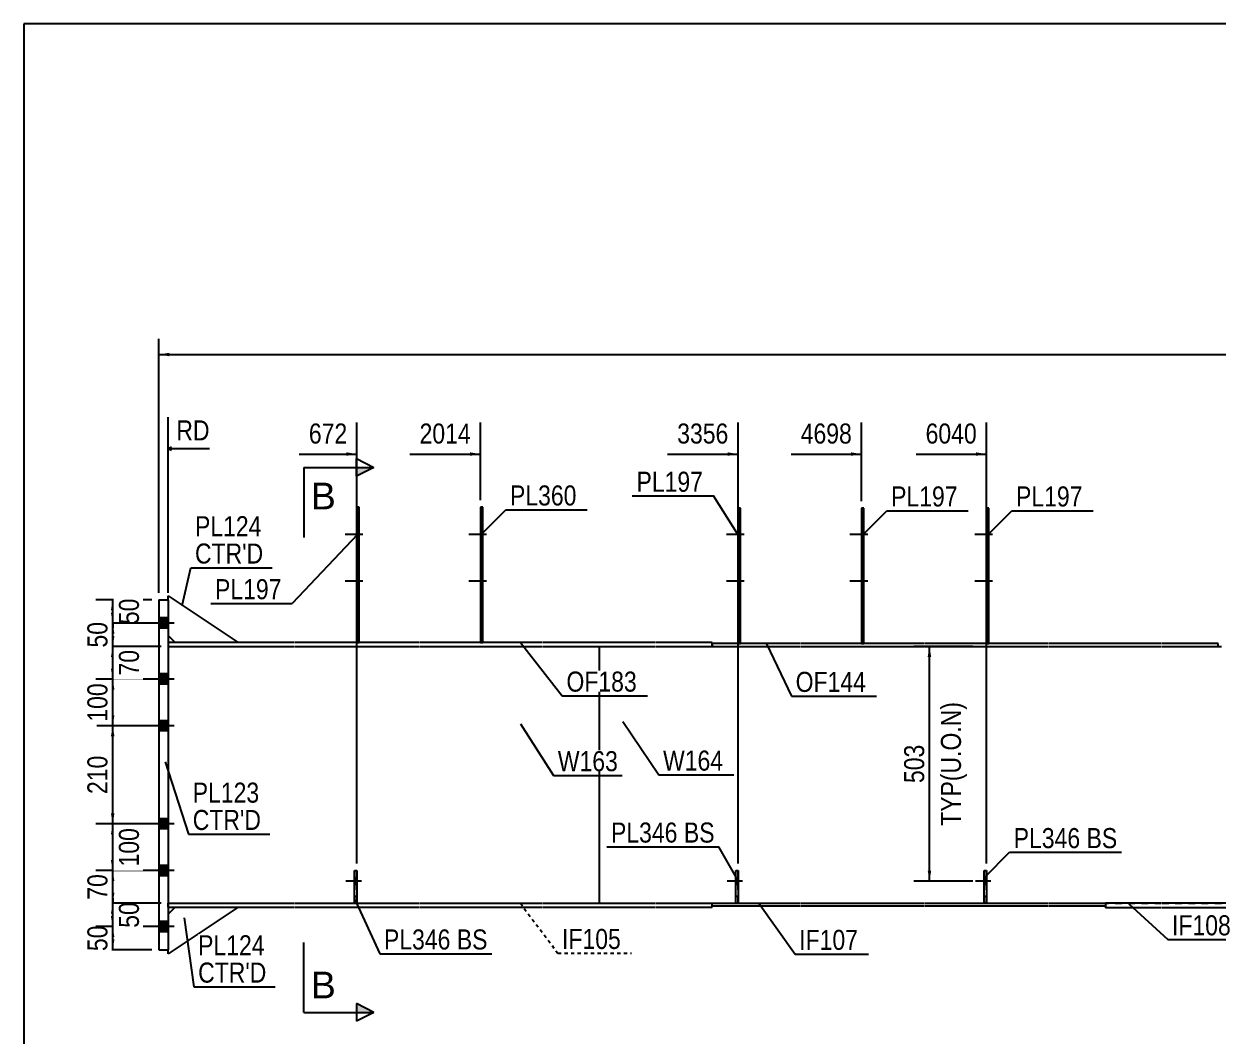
# Model space of a CAD drawing. Header units: millimetres. Extents: x -23 to 379, y -170 to 107.
# Drawn here: x -20.6 to 149.9, y -37.3 to 107.2 of the extents above; entities that cross this region are included whole.
import ezdxf

# ---------------------------------------------------------------- set-up
doc = ezdxf.new("R2010")
doc.units = ezdxf.units.MM
for name, pattern in [('DXK_LINE_DOT1', [1.8814, 0.9407, -0.9407]), ('DXK_LINE_DOT2', [3.9198, 1.9599, -1.9599]), ('DXK_LINE_DOT4', [0.9408, 0.4704, -0.4704])]:
    doc.linetypes.add(name, pattern=pattern)
doc.styles.add('Arial', font='ARIAL.TTF', dxfattribs={"height": 0.2})
doc.styles.add('Arial Narrow', font='ARIALN.TTF', dxfattribs={"height": 0.2})

# ---------------------------------------------------------------- blocks, each defined once
blk = doc.blocks.new('Unknown-623588215-1210')
at = {"color": 5, "linetype": 'Continuous'}
for p, q in [((379.42, 107.2), (-20.58, 107.2)), ((-20.58, 107.2), (-20.58, -169.8))]:
    blk.add_line(p, q, dxfattribs=at)
blk = doc.blocks.new('Bolt-623588215-2163 - 1490')
at = {"color": 3, "linetype": 'DXK_LINE_DOT2'}
for p, q in [((117.48, -15.18), (115.28, -15.18)), ((116.84, -14.71), (116.51, -14.71)), ((116.84, -15.65), (116.51, -15.65))]:
    blk.add_line(p, q, dxfattribs=at)
blk = doc.blocks.new('Part-623588215-1497 - 1490')
at = {"color": 2, "linetype": 'Continuous'}
for p, q in [((18, 18.87), (0, 18.87)), ((35.83, 18.87), (18.1, 18.87)), ((53.47, 18.87), (35.93, 18.87)), ((69.57, 18.87), (53.57, 18.87)), ((77.67, 18.87), (69.67, 18.87)), ((77.67, 18.33), (77.67, 18.87)), ((0, 18.33), (18, 18.33)), ((18.1, 18.33), (35.83, 18.33)), ((35.93, 18.33), (53.47, 18.33)), ((53.57, 18.33), (69.57, 18.33)), ((69.67, 18.33), (77.67, 18.33))]:
    blk.add_line(p, q, dxfattribs=at)
at = {"color": 7, "linetype": 'DXK_LINE_DOT1'}
blk.add_line((0, 18.87), (0, 18.33), dxfattribs=at)
blk = doc.blocks.new('Part-623588215-1590 - 1490')
at = {"color": 2, "linetype": 'Continuous'}
blk.add_line((61.57, 18.33), (61.57, -18.33), dxfattribs=at)
at = {"color": 7, "linetype": 'DXK_LINE_DOT1'}
for p, q in [((61.57, 18.33), (69.57, 18.33)), ((69.67, 18.33), (90.24, 18.33)), ((90.34, 18.33), (107.88, 18.33)), ((107.98, 18.33), (125.71, 18.33)), ((125.81, 18.33), (141.81, 18.33)), ((141.91, 18.33), (169.42, 18.33)), ((169.52, 18.33), (187.25, 18.33)), ((187.35, 18.33), (204.88, 18.33)), ((204.98, 18.33), (218.54, 18.33)), ((218.54, 18.33), (218.54, -18.33)), ((61.57, -18.33), (69.57, -18.33)), ((69.67, -18.33), (90.24, -18.33)), ((90.34, -18.33), (107.88, -18.33)), ((107.98, -18.33), (125.71, -18.33)), ((125.81, -18.33), (141.81, -18.33)), ((141.91, -18.33), (169.42, -18.33)), ((169.52, -18.33), (187.25, -18.33)), ((187.35, -18.33), (204.88, -18.33)), ((204.98, -18.33), (218.54, -18.33))]:
    blk.add_line(p, q, dxfattribs=at)
blk = doc.blocks.new('Part-623588215-1541 - 1490')
at = {"color": 2, "linetype": 'Continuous'}
for p, q in [((77.67, -18.73), (77.67, -18.33)), ((77.67, -18.33), (90.24, -18.33)), ((90.24, -18.73), (77.67, -18.73)), ((90.34, -18.33), (107.88, -18.33)), ((107.88, -18.73), (90.34, -18.73)), ((107.98, -18.33), (125.71, -18.33)), ((125.71, -18.73), (107.98, -18.73)), ((125.81, -18.33), (133.81, -18.33)), ((133.81, -18.73), (125.81, -18.73)), ((133.81, -18.33), (133.81, -18.73))]:
    blk.add_line(p, q, dxfattribs=at)
blk = doc.blocks.new('Part-623588215-1992 - 1490')
at = {"color": 7, "linetype": 'DXK_LINE_DOT1'}
for p, q in [((116.51, -18.31), (116.51, -13.65)), ((116.51, -13.65), (116.84, -13.65)), ((116.84, -18.31), (116.84, -13.65)), ((116.51, -17.31), (116.84, -17.31)), ((116.84, -18.31), (116.51, -18.31))]:
    blk.add_line(p, q, dxfattribs=at)
blk = doc.blocks.new('Bolt-623588215-2169 - 1490')
at = {"linetype": 'Continuous'}
for points in [[(44.93, 33.87), (44.93, 34.8), (44.6, 34.8), (44.6, 33.87)], [(44.93, 33.87), (44.93, 34.8), (44.6, 34.8), (44.6, 33.87)], [(44.93, 27.2), (44.93, 28.13), (44.6, 28.13), (44.6, 27.2)], [(44.93, 27.2), (44.93, 28.13), (44.6, 28.13), (44.6, 27.2)]]:
    blk.add_hatch(color=3, dxfattribs=at).paths.add_polyline_path(points)
at = {"color": 3, "linetype": 'Continuous'}
for p, q in [((45.47, 34.33), (42.93, 34.33)), ((45.47, 34.33), (42.93, 34.33)), ((44.93, 34.8), (44.6, 34.8)), ((44.93, 34.8), (44.6, 34.8)), ((44.93, 33.87), (44.6, 33.87)), ((44.93, 33.87), (44.6, 33.87)), ((45.47, 27.67), (42.93, 27.67)), ((45.47, 27.67), (42.93, 27.67)), ((44.93, 28.13), (44.6, 28.13)), ((44.93, 28.13), (44.6, 28.13)), ((44.93, 27.2), (44.6, 27.2)), ((44.93, 27.2), (44.6, 27.2))]:
    blk.add_line(p, q, dxfattribs=at)
blk = doc.blocks.new('Part-623588215-1884 - 1490')
at = {"color": 2, "linetype": 'Continuous'}
for p, q in [((44.93, 38.2), (44.6, 38.2)), ((44.6, 38.2), (44.6, 18.87)), ((44.93, 18.87), (44.93, 38.2))]:
    blk.add_line(p, q, dxfattribs=at)
at = {"color": 7, "linetype": 'DXK_LINE_DOT1'}
blk.add_line((44.6, 18.87), (44.93, 18.87), dxfattribs=at)
blk = doc.blocks.new('Part-623588215-1563 - 1490')
at = {"color": 2, "linetype": 'Continuous'}
for p, q in [((77.67, 18.73), (77.67, 18.33)), ((90.24, 18.73), (77.67, 18.73)), ((77.67, 18.33), (90.24, 18.33)), ((107.88, 18.73), (90.34, 18.73)), ((90.34, 18.33), (107.88, 18.33)), ((125.71, 18.73), (107.98, 18.73)), ((107.98, 18.33), (125.71, 18.33)), ((141.81, 18.73), (125.81, 18.73)), ((125.81, 18.33), (141.81, 18.33)), ((149.91, 18.73), (141.91, 18.73)), ((141.91, 18.33), (149.91, 18.33)), ((149.91, 18.33), (149.91, 18.73))]:
    blk.add_line(p, q, dxfattribs=at)
blk = doc.blocks.new('Part-623588215-1568 - 1490')
at = {"color": 2, "linetype": 'Continuous'}
for p, q in [((0, -18.33), (18, -18.33)), ((18.1, -18.33), (35.83, -18.33)), ((35.93, -18.33), (53.47, -18.33)), ((53.57, -18.33), (69.57, -18.33)), ((69.67, -18.33), (77.67, -18.33)), ((77.67, -18.87), (77.67, -18.33)), ((0, -18.87), (18, -18.87)), ((18.1, -18.87), (35.83, -18.87)), ((35.93, -18.87), (53.47, -18.87)), ((53.57, -18.87), (69.57, -18.87)), ((69.67, -18.87), (77.67, -18.87))]:
    blk.add_line(p, q, dxfattribs=at)
at = {"color": 7, "linetype": 'DXK_LINE_DOT1'}
blk.add_line((0, -18.87), (0, -18.33), dxfattribs=at)
blk = doc.blocks.new('Part-623588215-2076 - 1490')
at = {"color": 7, "linetype": 'DXK_LINE_DOT1'}
for p, q in [((0, 18.33), (0, -18.33)), ((0, 18.33), (18, 18.33)), ((18.1, 18.33), (35.83, 18.33)), ((35.93, 18.33), (53.47, 18.33)), ((53.57, 18.33), (61.57, 18.33)), ((0, -18.33), (18, -18.33)), ((18.1, -18.33), (35.83, -18.33)), ((35.93, -18.33), (53.47, -18.33)), ((53.57, -18.33), (61.57, -18.33))]:
    blk.add_line(p, q, dxfattribs=at)
at = {"color": 2, "linetype": 'Continuous'}
blk.add_line((61.57, 18.33), (61.57, -18.33), dxfattribs=at)
blk = doc.blocks.new('Bolt-623588215-2082 - 1490')
at = {"linetype": 'Continuous'}
for points in [[(27.3, 33.87), (27.3, 34.8), (26.97, 34.8), (26.97, 33.87)], [(27.3, 33.87), (27.3, 34.8), (26.97, 34.8), (26.97, 33.87)], [(27.3, 27.2), (27.3, 28.13), (26.97, 28.13), (26.97, 27.2)], [(27.3, 27.2), (27.3, 28.13), (26.97, 28.13), (26.97, 27.2)]]:
    blk.add_hatch(color=3, dxfattribs=at).paths.add_polyline_path(points)
at = {"color": 3, "linetype": 'Continuous'}
for p, q in [((27.83, 34.33), (25.3, 34.33)), ((27.83, 34.33), (25.3, 34.33)), ((27.3, 34.8), (26.97, 34.8)), ((27.3, 34.8), (26.97, 34.8)), ((27.3, 33.87), (26.97, 33.87)), ((27.3, 33.87), (26.97, 33.87)), ((27.83, 27.67), (25.3, 27.67)), ((27.83, 27.67), (25.3, 27.67)), ((27.3, 28.13), (26.97, 28.13)), ((27.3, 28.13), (26.97, 28.13)), ((27.3, 27.2), (26.97, 27.2)), ((27.3, 27.2), (26.97, 27.2))]:
    blk.add_line(p, q, dxfattribs=at)
blk = doc.blocks.new('Part-623588215-1752 - 1490')
at = {"color": 2, "linetype": 'Continuous'}
for p, q in [((-1.33, 25), (0, 25)), ((-1.33, 25), (-1.33, -25)), ((0, 25), (0, -25)), ((-1.33, -25), (0, -25))]:
    blk.add_line(p, q, dxfattribs=at)
blk = doc.blocks.new('Part-623588215-1781 - 1490')
at = {"color": 2, "linetype": 'Continuous'}
for p, q in [((0, 25), (0, 25.53)), ((0, 25.53), (10, 18.87)), ((0, 19.87), (1, 18.87))]:
    blk.add_line(p, q, dxfattribs=at)
at = {"color": 7, "linetype": 'DXK_LINE_DOT1'}
for p, q in [((0, 25), (0, 19.87)), ((10, 18.87), (1, 18.87))]:
    blk.add_line(p, q, dxfattribs=at)
blk = doc.blocks.new('Part-623588215-1786 - 1490')
at = {"color": 2, "linetype": 'Continuous'}
for p, q in [((10, -18.87), (0, -25.53)), ((1, -18.87), (0, -19.87)), ((0, -25.53), (0, -25))]:
    blk.add_line(p, q, dxfattribs=at)
at = {"color": 7, "linetype": 'DXK_LINE_DOT1'}
for p, q in [((0, -19.87), (0, -25)), ((1, -18.87), (10, -18.87))]:
    blk.add_line(p, q, dxfattribs=at)
blk = doc.blocks.new('Part-623588215-1840 - 1490')
at = {"color": 2, "linetype": 'Continuous'}
for p, q in [((81.71, 38.07), (81.38, 38.07)), ((81.38, 38.07), (81.38, 18.73)), ((81.71, 18.73), (81.71, 38.07))]:
    blk.add_line(p, q, dxfattribs=at)
at = {"color": 7, "linetype": 'DXK_LINE_DOT1'}
blk.add_line((81.38, 18.73), (81.71, 18.73), dxfattribs=at)
blk = doc.blocks.new('Part-623588215-1862 - 1490')
at = {"color": 2, "linetype": 'Continuous'}
for p, q in [((117.18, 38.07), (116.84, 38.07)), ((116.84, 38.07), (116.84, 18.73)), ((117.18, 18.73), (117.18, 38.07))]:
    blk.add_line(p, q, dxfattribs=at)
at = {"color": 7, "linetype": 'DXK_LINE_DOT1'}
blk.add_line((116.84, 18.73), (117.18, 18.73), dxfattribs=at)
blk = doc.blocks.new('Part-623588215-1970 - 1490')
at = {"color": 2, "linetype": 'Continuous'}
for p, q in [((141.81, -18.33), (133.81, -18.33)), ((133.81, -18.33), (133.81, -19)), ((169.42, -18.33), (141.91, -18.33)), ((187.25, -18.33), (169.52, -18.33)), ((204.88, -18.33), (187.35, -18.33)), ((218.54, -18.33), (204.98, -18.33)), ((218.54, -18.33), (226.54, -18.89)), ((141.81, -19), (133.81, -19)), ((169.42, -19), (141.91, -19)), ((187.25, -19), (169.52, -19)), ((204.88, -19), (187.35, -19)), ((218.52, -19), (204.98, -19)), ((226.54, -19.56), (218.52, -19)), ((226.64, -19.1), (236.24, -19.77)), ((236.2, -20.44), (226.64, -19.77))]:
    blk.add_line(p, q, dxfattribs=at)
at = {"color": 7, "linetype": 'DXK_LINE_DOT1'}
blk.add_line((236.24, -19.77), (236.2, -20.44), dxfattribs=at)
blk = doc.blocks.new('Part-623588215-2014 - 1490')
at = {"color": 2, "linetype": 'Continuous'}
for p, q in [((116.51, -18.31), (116.51, -13.65)), ((116.51, -13.65), (116.84, -13.65)), ((116.84, -13.65), (116.84, -18.31)), ((116.84, -18.31), (116.51, -18.31))]:
    blk.add_line(p, q, dxfattribs=at)
blk = doc.blocks.new('Part-623588215-2097 - 1490')
at = {"color": 2, "linetype": 'Continuous'}
for p, q in [((27.3, 38.2), (26.97, 38.2)), ((26.97, 38.2), (26.97, 18.87)), ((27.3, 18.87), (27.3, 38.2))]:
    blk.add_line(p, q, dxfattribs=at)
at = {"color": 7, "linetype": 'DXK_LINE_DOT1'}
blk.add_line((26.97, 18.87), (27.3, 18.87), dxfattribs=at)
blk = doc.blocks.new('Bolt-623588215-2078 - 1490')
at = {"linetype": 'Continuous'}
for points in [[(-1.33, 22.4), (-1.33, 20.93), (0, 20.93), (0, 22.4)], [(-1.33, 22.4), (-1.33, 20.93), (0, 20.93), (0, 22.4)], [(-1.33, 14.4), (-1.33, 12.93), (0, 12.93), (0, 14.4)], [(-1.33, 14.4), (-1.33, 12.93), (0, 12.93), (0, 14.4)], [(-1.33, 7.73), (-1.33, 6.27), (0, 6.27), (0, 7.73)], [(-1.33, 7.73), (-1.33, 6.27), (0, 6.27), (0, 7.73)], [(-1.33, -6.27), (-1.33, -7.73), (0, -7.73), (0, -6.27)], [(-1.33, -6.27), (-1.33, -7.73), (0, -7.73), (0, -6.27)], [(-1.33, -12.93), (-1.33, -14.4), (0, -14.4), (0, -12.93)], [(-1.33, -12.93), (-1.33, -14.4), (0, -14.4), (0, -12.93)], [(-1.33, -20.93), (-1.33, -22.4), (0, -22.4), (0, -20.93)], [(-1.33, -20.93), (-1.33, -22.4), (0, -22.4), (0, -20.93)]]:
    blk.add_hatch(color=3, dxfattribs=at).paths.add_polyline_path(points)
at = {"color": 3, "linetype": 'Continuous'}
for p, q in [((0, 22.4), (-1.33, 22.4)), ((0, 22.4), (-1.33, 22.4)), ((0.89, 21.67), (-5.33, 21.67)), ((0.89, 21.67), (-5.33, 21.67)), ((0, 20.93), (-1.33, 20.93)), ((0, 20.93), (-1.33, 20.93)), ((0.89, 13.67), (-5.33, 13.67)), ((0.89, 13.67), (-5.33, 13.67)), ((0, 14.4), (-1.33, 14.4)), ((0, 14.4), (-1.33, 14.4)), ((0, 12.93), (-1.33, 12.93)), ((0, 12.93), (-1.33, 12.93)), ((0.89, 7), (-5.33, 7)), ((0.89, 7), (-5.33, 7)), ((0, 7.73), (-1.33, 7.73)), ((0, 7.73), (-1.33, 7.73)), ((0, 6.27), (-1.33, 6.27)), ((0, 6.27), (-1.33, 6.27)), ((0, -6.27), (-1.33, -6.27)), ((0, -6.27), (-1.33, -6.27)), ((0.89, -7), (-5.33, -7)), ((0.89, -7), (-5.33, -7)), ((0, -7.73), (-1.33, -7.73)), ((0, -7.73), (-1.33, -7.73)), ((0, -12.93), (-1.33, -12.93)), ((0, -12.93), (-1.33, -12.93)), ((0.89, -13.67), (-5.33, -13.67)), ((0.89, -13.67), (-5.33, -13.67)), ((0, -14.4), (-1.33, -14.4)), ((0, -14.4), (-1.33, -14.4)), ((0.89, -21.67), (-5.33, -21.67)), ((0.89, -21.67), (-5.33, -21.67)), ((0, -20.93), (-1.33, -20.93)), ((0, -20.93), (-1.33, -20.93)), ((0, -22.4), (-1.33, -22.4)), ((0, -22.4), (-1.33, -22.4))]:
    blk.add_line(p, q, dxfattribs=at)
blk = doc.blocks.new('Bolt-623588215-2080 - 1490')
at = {"linetype": 'Continuous'}
blk.add_hatch(color=3, dxfattribs=at).paths.add_polyline_path([(26.97, -15.65), (26.97, -14.71), (26.63, -14.71), (26.63, -15.65)])
at = {"color": 3, "linetype": 'Continuous'}
for p, q in [((27.6, -15.18), (25.4, -15.18)), ((26.97, -14.71), (26.63, -14.71)), ((26.97, -15.65), (26.63, -15.65))]:
    blk.add_line(p, q, dxfattribs=at)
blk = doc.blocks.new('Bolt-623588215-2081 - 1490')
at = {"color": 3, "linetype": 'DXK_LINE_DOT2'}
for p, q in [((27.6, -15.18), (25.4, -15.18)), ((26.97, -14.71), (26.63, -14.71)), ((26.97, -15.65), (26.63, -15.65))]:
    blk.add_line(p, q, dxfattribs=at)
blk = doc.blocks.new('Part-623588215-2087 - 1490')
at = {"color": 2, "linetype": 'Continuous'}
for p, q in [((26.63, -18.31), (26.63, -13.65)), ((26.63, -13.65), (26.97, -13.65)), ((26.97, -13.65), (26.97, -18.31)), ((26.97, -18.31), (26.63, -18.31))]:
    blk.add_line(p, q, dxfattribs=at)
at = {"color": 7, "linetype": 'DXK_LINE_DOT1'}
blk.add_line((26.63, -17.31), (26.97, -17.31), dxfattribs=at)
blk = doc.blocks.new('Part-623588215-2092 - 1490')
at = {"color": 7, "linetype": 'DXK_LINE_DOT1'}
for p, q in [((26.63, -18.31), (26.63, -13.65)), ((26.63, -13.65), (26.97, -13.65)), ((26.97, -18.31), (26.97, -13.65)), ((26.97, -18.31), (26.63, -18.31))]:
    blk.add_line(p, q, dxfattribs=at)
blk = doc.blocks.new('Bolt-623588215-2162 - 1490')
at = {"linetype": 'Continuous'}
blk.add_hatch(color=3, dxfattribs=at).paths.add_polyline_path([(116.84, -15.65), (116.84, -14.71), (116.51, -14.71), (116.51, -15.65)])
at = {"color": 3, "linetype": 'Continuous'}
for p, q in [((117.48, -15.18), (115.28, -15.18)), ((116.84, -14.71), (116.51, -14.71)), ((116.84, -15.65), (116.51, -15.65))]:
    blk.add_line(p, q, dxfattribs=at)
blk = doc.blocks.new('Bolt-623588215-2170 - 1490')
at = {"linetype": 'Continuous'}
for points in [[(117.18, 33.87), (117.18, 34.8), (116.84, 34.8), (116.84, 33.87)], [(117.18, 33.87), (117.18, 34.8), (116.84, 34.8), (116.84, 33.87)], [(117.18, 27.2), (117.18, 28.13), (116.84, 28.13), (116.84, 27.2)], [(117.18, 27.2), (117.18, 28.13), (116.84, 28.13), (116.84, 27.2)]]:
    blk.add_hatch(color=3, dxfattribs=at).paths.add_polyline_path(points)
at = {"color": 3, "linetype": 'Continuous'}
for p, q in [((117.71, 34.33), (115.18, 34.33)), ((117.71, 34.33), (115.18, 34.33)), ((117.18, 34.8), (116.84, 34.8)), ((117.18, 34.8), (116.84, 34.8)), ((117.18, 33.87), (116.84, 33.87)), ((117.18, 33.87), (116.84, 33.87)), ((117.71, 27.67), (115.18, 27.67)), ((117.71, 27.67), (115.18, 27.67)), ((117.18, 28.13), (116.84, 28.13)), ((117.18, 28.13), (116.84, 28.13)), ((117.18, 27.2), (116.84, 27.2)), ((117.18, 27.2), (116.84, 27.2))]:
    blk.add_line(p, q, dxfattribs=at)
blk = doc.blocks.new('Bolt-623588215-2171 - 1490')
at = {"linetype": 'Continuous'}
for points in [[(81.71, 33.87), (81.71, 34.8), (81.38, 34.8), (81.38, 33.87)], [(81.71, 33.87), (81.71, 34.8), (81.38, 34.8), (81.38, 33.87)], [(81.71, 27.2), (81.71, 28.13), (81.38, 28.13), (81.38, 27.2)], [(81.71, 27.2), (81.71, 28.13), (81.38, 28.13), (81.38, 27.2)]]:
    blk.add_hatch(color=3, dxfattribs=at).paths.add_polyline_path(points)
at = {"color": 3, "linetype": 'Continuous'}
for p, q in [((82.24, 34.33), (79.71, 34.33)), ((82.24, 34.33), (79.71, 34.33)), ((81.71, 34.8), (81.38, 34.8)), ((81.71, 34.8), (81.38, 34.8)), ((81.71, 33.87), (81.38, 33.87)), ((81.71, 33.87), (81.38, 33.87)), ((82.24, 27.67), (79.71, 27.67)), ((82.24, 27.67), (79.71, 27.67)), ((81.71, 28.13), (81.38, 28.13)), ((81.71, 28.13), (81.38, 28.13)), ((81.71, 27.2), (81.38, 27.2)), ((81.71, 27.2), (81.38, 27.2))]:
    blk.add_line(p, q, dxfattribs=at)
blk = doc.blocks.new('Part-623588215-6721 - 1490')
at = {"color": 2, "linetype": 'Continuous'}
for p, q in [((99.34, 38.07), (99.01, 38.07)), ((99.01, 38.07), (99.01, 18.73)), ((99.34, 18.73), (99.34, 38.07))]:
    blk.add_line(p, q, dxfattribs=at)
at = {"color": 7, "linetype": 'DXK_LINE_DOT1'}
blk.add_line((99.01, 18.73), (99.34, 18.73), dxfattribs=at)
blk = doc.blocks.new('Part-623588215-6722 - 1490')
at = {"color": 7, "linetype": 'DXK_LINE_DOT1'}
for p, q in [((81.04, -18.31), (81.04, -13.65)), ((81.04, -13.65), (81.38, -13.65)), ((81.38, -18.31), (81.38, -13.65)), ((81.04, -17.31), (81.38, -17.31)), ((81.38, -18.31), (81.04, -18.31))]:
    blk.add_line(p, q, dxfattribs=at)
blk = doc.blocks.new('Part-623588215-6725 - 1490')
at = {"color": 2, "linetype": 'Continuous'}
for p, q in [((81.04, -18.31), (81.04, -13.65)), ((81.04, -13.65), (81.38, -13.65)), ((81.38, -13.65), (81.38, -18.31)), ((81.38, -18.31), (81.04, -18.31))]:
    blk.add_line(p, q, dxfattribs=at)
blk = doc.blocks.new('Bolt-623588215-6728 - 1490')
at = {"linetype": 'Continuous'}
for points in [[(99.34, 33.87), (99.34, 34.8), (99.01, 34.8), (99.01, 33.87)], [(99.34, 33.87), (99.34, 34.8), (99.01, 34.8), (99.01, 33.87)], [(99.34, 27.2), (99.34, 28.13), (99.01, 28.13), (99.01, 27.2)], [(99.34, 27.2), (99.34, 28.13), (99.01, 28.13), (99.01, 27.2)]]:
    blk.add_hatch(color=3, dxfattribs=at).paths.add_polyline_path(points)
at = {"color": 3, "linetype": 'Continuous'}
for p, q in [((99.88, 34.33), (97.34, 34.33)), ((99.88, 34.33), (97.34, 34.33)), ((99.34, 34.8), (99.01, 34.8)), ((99.34, 34.8), (99.01, 34.8)), ((99.34, 33.87), (99.01, 33.87)), ((99.34, 33.87), (99.01, 33.87)), ((99.88, 27.67), (97.34, 27.67)), ((99.88, 27.67), (97.34, 27.67)), ((99.34, 28.13), (99.01, 28.13)), ((99.34, 28.13), (99.01, 28.13)), ((99.34, 27.2), (99.01, 27.2)), ((99.34, 27.2), (99.01, 27.2))]:
    blk.add_line(p, q, dxfattribs=at)
blk = doc.blocks.new('Bolt-623588215-6729 - 1490')
at = {"color": 3, "linetype": 'DXK_LINE_DOT2'}
for p, q in [((82.01, -15.18), (79.81, -15.18)), ((81.38, -14.71), (81.04, -14.71)), ((81.38, -15.65), (81.04, -15.65))]:
    blk.add_line(p, q, dxfattribs=at)
blk = doc.blocks.new('Bolt-623588215-6732 - 1490')
at = {"linetype": 'Continuous'}
blk.add_hatch(color=3, dxfattribs=at).paths.add_polyline_path([(81.38, -15.65), (81.38, -14.71), (81.04, -14.71), (81.04, -15.65)])
at = {"color": 3, "linetype": 'Continuous'}
for p, q in [((82.01, -15.18), (79.81, -15.18)), ((81.38, -14.71), (81.04, -14.71)), ((81.38, -15.65), (81.04, -15.65))]:
    blk.add_line(p, q, dxfattribs=at)
blk = doc.blocks.new('StraightDimension-623588215-2438 - 1490')
at = {"linetype": 'Continuous'}
for points in [[(-8.15, 23.5), (-7.9, 25), (-7.65, 23.5)], [(-7.65, 23.17), (-7.9, 21.67), (-8.15, 23.17)]]:
    blk.add_hatch(color=7, dxfattribs=at).paths.add_polyline_path(points)
at = {"color": 7, "linetype": 'Continuous'}
for p, q in [((-2.33, 25), (-10.3, 25)), ((-7.9, 21.67), (-7.9, 25)), ((-1, 21.67), (-10.3, 21.67))]:
    blk.add_line(p, q, dxfattribs=at)
at = {"color": 0}
blk.add_wipeout([(-3.55, 25.76), (-7.75, 25.76), (-7.75, 20.91), (-3.55, 20.91)], dxfattribs=at)
at = {"color": 3, "style": 'Arial Narrow'}
blk.add_text('50', height=2.863, rotation=90.0002, dxfattribs=at).set_placement((-4.15, 21.51))
blk = doc.blocks.new('StraightDimension-623588215-2406 - 1490')
at = {"linetype": 'Continuous'}
for points in [[(-8.15, 12.17), (-7.9, 13.67), (-7.65, 12.17)], [(-7.65, 8.5), (-7.9, 7), (-8.15, 8.5)]]:
    blk.add_hatch(color=7, dxfattribs=at).paths.add_polyline_path(points)
at = {"color": 7, "linetype": 'Continuous'}
for p, q in [((-1, 13.67), (-10.15, 13.67)), ((-7.9, 7), (-7.9, 13.67)), ((-1, 7), (-10.15, 7))]:
    blk.add_line(p, q, dxfattribs=at)
at = {"color": 0}
blk.add_wipeout([(-8.05, 13.68), (-12.25, 13.68), (-12.25, 6.99), (-8.05, 6.99)], dxfattribs=at)
at = {"color": 3, "style": 'Arial Narrow'}
blk.add_text('100', height=2.863, rotation=90.0002, dxfattribs=at).set_placement((-8.65, 7.59))
blk = doc.blocks.new('StraightDimension-623588215-2351 - 1490')
at = {"linetype": 'Continuous'}
for points in [[(-8.15, -23.17), (-7.9, -21.67), (-7.65, -23.17)], [(-7.65, -23.5), (-7.9, -25), (-8.15, -23.5)]]:
    blk.add_hatch(color=7, dxfattribs=at).paths.add_polyline_path(points)
at = {"color": 7, "linetype": 'Continuous'}
for p, q in [((-1, -21.67), (-10.15, -21.67)), ((-7.9, -25), (-7.9, -21.67)), ((-2.33, -25), (-10.15, -25))]:
    blk.add_line(p, q, dxfattribs=at)
at = {"color": 0}
blk.add_wipeout([(-8.05, -20.91), (-12.25, -20.91), (-12.25, -25.76), (-8.05, -25.76)], dxfattribs=at)
at = {"color": 3, "style": 'Arial Narrow'}
blk.add_text('50', height=2.863, rotation=90.0002, dxfattribs=at).set_placement((-8.65, -25.16))
blk = doc.blocks.new('StraightDimension-623588215-2368 - 1490')
at = {"linetype": 'Continuous'}
for points in [[(-8.15, -19.83), (-7.9, -18.33), (-7.65, -19.83)], [(-7.65, -20.17), (-7.9, -21.67), (-8.15, -20.17)]]:
    blk.add_hatch(color=7, dxfattribs=at).paths.add_polyline_path(points)
at = {"color": 7, "linetype": 'Continuous'}
for p, q in [((-1, -18.33), (-10.3, -18.33)), ((-7.9, -21.67), (-7.9, -18.33)), ((-1, -21.67), (-10.3, -21.67))]:
    blk.add_line(p, q, dxfattribs=at)
at = {"color": 0}
blk.add_wipeout([(-3.55, -17.57), (-7.75, -17.57), (-7.75, -22.43), (-3.55, -22.43)], dxfattribs=at)
at = {"color": 3, "style": 'Arial Narrow'}
blk.add_text('50', height=2.863, rotation=90.0002, dxfattribs=at).set_placement((-4.15, -21.83))
blk = doc.blocks.new('StraightDimension-623588215-2383 - 1490')
at = {"linetype": 'Continuous'}
for points in [[(-8.15, -15.17), (-7.9, -13.67), (-7.65, -15.17)], [(-7.65, -16.83), (-7.9, -18.33), (-8.15, -16.83)]]:
    blk.add_hatch(color=7, dxfattribs=at).paths.add_polyline_path(points)
at = {"color": 7, "linetype": 'Continuous'}
for p, q in [((-1, -13.67), (-10.15, -13.67)), ((-7.9, -18.33), (-7.9, -13.67)), ((-1, -18.33), (-10.15, -18.33))]:
    blk.add_line(p, q, dxfattribs=at)
at = {"color": 0}
blk.add_wipeout([(-8.05, -13.58), (-12.25, -13.58), (-12.25, -18.43), (-8.05, -18.43)], dxfattribs=at)
at = {"color": 3, "style": 'Arial Narrow'}
blk.add_text('70', height=2.863, rotation=90.0002, dxfattribs=at).set_placement((-8.65, -17.83))
blk = doc.blocks.new('StraightDimension-623588215-2390 - 1490')
at = {"linetype": 'Continuous'}
for points in [[(-8.15, -8.5), (-7.9, -7), (-7.65, -8.5)], [(-7.65, -12.17), (-7.9, -13.67), (-8.15, -12.17)]]:
    blk.add_hatch(color=7, dxfattribs=at).paths.add_polyline_path(points)
at = {"color": 7, "linetype": 'Continuous'}
for p, q in [((-1, -7), (-10.3, -7)), ((-7.9, -13.67), (-7.9, -7)), ((-1, -13.67), (-10.3, -13.67))]:
    blk.add_line(p, q, dxfattribs=at)
at = {"color": 0}
blk.add_wipeout([(-3.55, -6.99), (-7.75, -6.99), (-7.75, -13.68), (-3.55, -13.68)], dxfattribs=at)
at = {"color": 3, "style": 'Arial Narrow'}
blk.add_text('100', height=2.863, rotation=90.0002, dxfattribs=at).set_placement((-4.15, -13.08))
blk = doc.blocks.new('StraightDimension-623588215-2399 - 1490')
at = {"linetype": 'Continuous'}
for points in [[(-8.15, 5.5), (-7.9, 7), (-7.65, 5.5)], [(-7.65, -5.5), (-7.9, -7), (-8.15, -5.5)]]:
    blk.add_hatch(color=7, dxfattribs=at).paths.add_polyline_path(points)
at = {"color": 7, "linetype": 'Continuous'}
for p, q in [((-1, 7), (-10.15, 7)), ((-7.9, -7), (-7.9, 7)), ((-1, -7), (-10.15, -7))]:
    blk.add_line(p, q, dxfattribs=at)
at = {"color": 0}
blk.add_wipeout([(-8.05, 3.34), (-12.25, 3.34), (-12.25, -3.34), (-8.05, -3.34)], dxfattribs=at)
at = {"color": 3, "style": 'Arial Narrow'}
blk.add_text('210', height=2.863, rotation=90.0002, dxfattribs=at).set_placement((-8.65, -2.74))
blk = doc.blocks.new('StraightDimension-623588215-2415 - 1490')
at = {"linetype": 'Continuous'}
for points in [[(-8.15, 16.83), (-7.9, 18.33), (-7.65, 16.83)], [(-7.65, 15.17), (-7.9, 13.67), (-8.15, 15.17)]]:
    blk.add_hatch(color=7, dxfattribs=at).paths.add_polyline_path(points)
at = {"color": 7, "linetype": 'Continuous'}
for p, q in [((-1, 18.33), (-10.3, 18.33)), ((-7.9, 13.67), (-7.9, 18.33)), ((-1, 13.67), (-10.3, 13.67))]:
    blk.add_line(p, q, dxfattribs=at)
at = {"color": 0}
blk.add_wipeout([(-3.55, 18.43), (-7.75, 18.43), (-7.75, 13.58), (-3.55, 13.58)], dxfattribs=at)
at = {"color": 3, "style": 'Arial Narrow'}
blk.add_text('70', height=2.863, rotation=90.0002, dxfattribs=at).set_placement((-4.15, 14.18))
blk = doc.blocks.new('StraightDimension-623588215-2665 - 1490')
at = {"linetype": 'Continuous'}
blk.add_hatch(color=7, dxfattribs=at).paths.add_polyline_path([(0.17, 59.75), (-1.33, 60), (0.17, 60.25)])
at = {"color": 7, "linetype": 'Continuous'}
for p, q in [((-1.33, 26), (-1.33, 62.25)), ((-1.33, 60), (352.84, 60))]:
    blk.add_line(p, q, dxfattribs=at)
blk = doc.blocks.new('StraightDimension-623588215-6022 - 1490')
at = {"linetype": 'Continuous'}
for points in [[(108.45, 16.83), (108.7, 18.33), (108.95, 16.83)], [(108.95, -13.68), (108.7, -15.18), (108.45, -13.68)]]:
    blk.add_hatch(color=7, dxfattribs=at).paths.add_polyline_path(points)
at = {"color": 7, "linetype": 'Continuous'}
for p, q in [((114.89, 18.33), (106.45, 18.33)), ((108.7, -15.18), (108.7, 18.33)), ((114.89, -15.18), (106.45, -15.18))]:
    blk.add_line(p, q, dxfattribs=at)
at = {"color": 0, "linetype": 'Continuous'}
blk.add_wipeout([(113.8, 11.03), (109.6, 11.03), (109.6, -7.88), (113.8, -7.88)], dxfattribs=at)
at = {"color": 3, "linetype": 'Continuous', "style": 'Arial Narrow'}
blk.add_text('TYP(U.O.N)', height=2.863, rotation=90.0002, dxfattribs=at).set_placement((113.2, -7.28))
at = {"color": 0}
blk.add_wipeout([(108.55, 4.92), (104.35, 4.92), (104.35, -1.77), (108.55, -1.77)], dxfattribs=at)
at = {"color": 3, "style": 'Arial Narrow'}
blk.add_text('503', height=2.863, rotation=90.0002, dxfattribs=at).set_placement((107.95, -1.17))
blk = doc.blocks.new('StraightDimension-623588215-6949 - 1490')
at = {"linetype": 'Continuous'}
for points in [[(-8.15, 20.17), (-7.9, 21.67), (-7.65, 20.17)], [(-7.65, 19.83), (-7.9, 18.33), (-8.15, 19.83)]]:
    blk.add_hatch(color=7, dxfattribs=at).paths.add_polyline_path(points)
at = {"color": 7, "linetype": 'Continuous'}
for p, q in [((-1, 21.67), (-10.15, 21.67)), ((-7.9, 18.33), (-7.9, 21.67)), ((-1, 18.33), (-10.15, 18.33))]:
    blk.add_line(p, q, dxfattribs=at)
at = {"color": 0}
blk.add_wipeout([(-8.05, 22.43), (-12.25, 22.43), (-12.25, 17.57), (-8.05, 17.57)], dxfattribs=at)
at = {"color": 3, "style": 'Arial Narrow'}
blk.add_text('50', height=2.863, rotation=90.0002, dxfattribs=at).set_placement((-8.65, 18.17))
blk = doc.blocks.new('StraightDimension-623588215-10802 - 1490')
at = {"linetype": 'Continuous'}
blk.add_hatch(color=7, dxfattribs=at).paths.add_polyline_path([(115.34, 46.04), (116.84, 45.79), (115.34, 45.54)])
at = {"color": 7, "linetype": 'Continuous'}
for p, q in [((116.84, -12.65), (116.84, 50.29)), ((106.78, 45.79), (116.84, 45.79))]:
    blk.add_line(p, q, dxfattribs=at)
at = {"color": 0}
blk.add_wipeout([(116.07, 46.69), (116.07, 50.89), (107.55, 50.89), (107.55, 46.69)], dxfattribs=at)
at = {"color": 3, "style": 'Arial Narrow'}
blk.add_text('6040', height=2.863, dxfattribs=at).set_placement((108.15, 47.29))
blk = doc.blocks.new('StraightDimension-623588215-10803 - 1490')
at = {"linetype": 'Continuous'}
blk.add_hatch(color=7, dxfattribs=at).paths.add_polyline_path([(97.51, 46.04), (99.01, 45.79), (97.51, 45.54)])
at = {"color": 7, "linetype": 'Continuous'}
for p, q in [((99.01, 39.07), (99.01, 50.29)), ((88.95, 45.79), (99.01, 45.79))]:
    blk.add_line(p, q, dxfattribs=at)
at = {"color": 0}
blk.add_wipeout([(98.23, 46.69), (98.23, 50.89), (89.72, 50.89), (89.72, 46.69)], dxfattribs=at)
at = {"color": 3, "style": 'Arial Narrow'}
blk.add_text('4698', height=2.863, dxfattribs=at).set_placement((90.32, 47.29))
blk = doc.blocks.new('StraightDimension-623588215-10804 - 1490')
at = {"linetype": 'Continuous'}
blk.add_hatch(color=7, dxfattribs=at).paths.add_polyline_path([(79.88, 46.04), (81.38, 45.79), (79.88, 45.54)])
at = {"color": 7, "linetype": 'Continuous'}
for p, q in [((81.38, -12.65), (81.38, 50.29)), ((71.31, 45.79), (81.38, 45.79))]:
    blk.add_line(p, q, dxfattribs=at)
at = {"color": 0}
blk.add_wipeout([(80.6, 46.69), (80.6, 50.89), (72.09, 50.89), (72.09, 46.69)], dxfattribs=at)
at = {"color": 3, "style": 'Arial Narrow'}
blk.add_text('3356', height=2.863, dxfattribs=at).set_placement((72.69, 47.29))
blk = doc.blocks.new('StraightDimension-623588215-10805 - 1490')
at = {"linetype": 'Continuous'}
blk.add_hatch(color=7, dxfattribs=at).paths.add_polyline_path([(43.1, 46.04), (44.6, 45.79), (43.1, 45.54)])
at = {"color": 7, "linetype": 'Continuous'}
for p, q in [((44.6, 39.2), (44.6, 50.29)), ((34.54, 45.79), (44.6, 45.79))]:
    blk.add_line(p, q, dxfattribs=at)
at = {"color": 0}
blk.add_wipeout([(43.83, 46.69), (43.83, 50.89), (35.31, 50.89), (35.31, 46.69)], dxfattribs=at)
at = {"color": 3, "style": 'Arial Narrow'}
blk.add_text('2014', height=2.863, dxfattribs=at).set_placement((35.91, 47.29))
blk = doc.blocks.new('StraightDimension-623588215-10806 - 1490')
at = {"linetype": 'Continuous'}
blk.add_hatch(color=7, dxfattribs=at).paths.add_polyline_path([(25.47, 46.04), (26.97, 45.79), (25.47, 45.54)])
at = {"color": 7, "linetype": 'Continuous'}
for p, q in [((26.97, -12.65), (26.97, 50.29)), ((18.73, 45.79), (26.97, 45.79))]:
    blk.add_line(p, q, dxfattribs=at)
at = {"color": 0, "linetype": 'Continuous'}
blk.add_wipeout([(6.53, 47.14), (6.53, 51.34), (0.59, 51.34), (0.59, 47.14)], dxfattribs=at)
at = {"color": 7, "linetype": 'Continuous'}
for p, q in [((0, 26), (0, 51.04)), ((0.5, 46.79), (0, 46.54)), ((0.5, 46.29), (0, 46.54)), ((5.93, 46.54), (0, 46.54))]:
    blk.add_line(p, q, dxfattribs=at)
at = {"color": 3, "linetype": 'Continuous', "style": 'Arial Narrow'}
blk.add_text('RD', height=2.863, dxfattribs=at).set_placement((1.19, 47.74))
at = {"color": 0}
blk.add_wipeout([(26.19, 46.69), (26.19, 50.89), (19.51, 50.89), (19.51, 46.69)], dxfattribs=at)
at = {"color": 3, "style": 'Arial Narrow'}
blk.add_text('672', height=2.863, dxfattribs=at).set_placement((20.11, 47.29))
blk = doc.blocks.new('Mark-623588215-1537 - 1490')
at = {"color": 0}
blk.add_wipeout([(98.52, -24.99), (98.52, -21.99), (90.11, -21.99), (90.11, -24.99)], dxfattribs=at)
blk.add_wipeout([(98.52, -24.99), (98.52, -21.99), (90.11, -21.99), (90.11, -24.99)], dxfattribs=at)
at = {"color": 7, "linetype": 'Continuous'}
for p, q in [((84.35, -18.33), (89.51, -25.59)), ((89.51, -25.59), (100.02, -25.59))]:
    blk.add_line(p, q, dxfattribs=at)
at = {"color": 3, "style": 'Arial Narrow'}
blk.add_text('IF107', height=2.863, dxfattribs=at).set_placement((90.11, -24.99))
blk = doc.blocks.new('Mark-623588215-1493 - 1490')
at = {"color": 0}
blk.add_wipeout([(66.93, 11.88), (66.93, 14.88), (56.88, 14.88), (56.88, 11.88)], dxfattribs=at)
blk.add_wipeout([(66.93, 11.88), (66.93, 14.88), (56.88, 14.88), (56.88, 11.88)], dxfattribs=at)
at = {"color": 7, "linetype": 'Continuous'}
for p, q in [((50.3, 18.87), (56.28, 11.28)), ((56.28, 11.28), (68.43, 11.28))]:
    blk.add_line(p, q, dxfattribs=at)
at = {"color": 3, "style": 'Arial Narrow'}
blk.add_text('OF183', height=2.863, dxfattribs=at).set_placement((56.88, 11.88))
blk = doc.blocks.new('Mark-623588215-1782 - 1490')
at = {"color": 0}
for points in [[(13.81, -25.76), (13.81, -22.76), (4.3, -22.76), (4.3, -25.76)], [(14.06, -29.66), (14.06, -26.66), (4.3, -26.66), (4.3, -29.66)]]:
    blk.add_wipeout(points, dxfattribs=at)
for points in [[(13.81, -25.76), (13.81, -22.76), (4.3, -22.76), (4.3, -25.76)], [(14.06, -29.66), (14.06, -26.66), (4.3, -26.66), (4.3, -29.66)]]:
    blk.add_wipeout(points, dxfattribs=at)
at = {"color": 7, "linetype": 'Continuous'}
for p, q in [((2.3, -20.41), (3.7, -30.26)), ((3.7, -30.26), (15.31, -30.26))]:
    blk.add_line(p, q, dxfattribs=at)
at = {"color": 3, "style": 'Arial Narrow'}
blk.add_text('PL124', height=2.863, dxfattribs=at).set_placement((4.3, -25.76))
at = {"color": 1, "style": 'Arial Narrow'}
blk.add_text("CTR'D", height=2.863, dxfattribs=at).set_placement((4.3, -29.66))
blk = doc.blocks.new('Mark-623588215-1559 - 1490')
at = {"color": 0}
blk.add_wipeout([(99.65, 11.84), (99.65, 14.84), (89.6, 14.84), (89.6, 11.84)], dxfattribs=at)
blk.add_wipeout([(99.65, 11.84), (99.65, 14.84), (89.6, 14.84), (89.6, 11.84)], dxfattribs=at)
at = {"color": 7, "linetype": 'Continuous'}
for p, q in [((85.43, 18.69), (89, 11.24)), ((89, 11.24), (101.15, 11.24))]:
    blk.add_line(p, q, dxfattribs=at)
at = {"color": 3, "style": 'Arial Narrow'}
blk.add_text('OF144', height=2.863, dxfattribs=at).set_placement((89.6, 11.84))
blk = doc.blocks.new('Mark-623588215-1564 - 1490')
at = {"color": 0}
blk.add_wipeout([(64.65, -24.86), (64.65, -21.86), (56.25, -21.86), (56.25, -24.86)], dxfattribs=at)
blk.add_wipeout([(64.65, -24.86), (64.65, -21.86), (56.25, -21.86), (56.25, -24.86)], dxfattribs=at)
at = {"color": 7, "linetype": 'DXK_LINE_DOT4'}
for p, q in [((50.3, -18.33), (55.65, -25.46)), ((55.65, -25.46), (66.15, -25.46))]:
    blk.add_line(p, q, dxfattribs=at)
at = {"color": 3, "style": 'Arial Narrow'}
blk.add_text('IF105', height=2.863, dxfattribs=at).set_placement((56.25, -24.86))
blk = doc.blocks.new('Mark-623588215-1586 - 1490')
at = {"color": 0}
blk.add_wipeout([(79.26, 0.6), (79.26, 3.6), (70.67, 3.6), (70.67, 0.6)], dxfattribs=at)
blk.add_wipeout([(79.26, 0.6), (79.26, 3.6), (70.67, 3.6), (70.67, 0.6)], dxfattribs=at)
at = {"color": 7, "linetype": 'Continuous'}
for p, q in [((64.92, 7.6), (70.07, 0)), ((70.07, 0), (80.76, 0))]:
    blk.add_line(p, q, dxfattribs=at)
at = {"color": 3, "style": 'Arial Narrow'}
blk.add_text('W164', height=2.863, dxfattribs=at).set_placement((70.67, 0.6))
blk = doc.blocks.new('MarkSet-623588215-2704 - 1490')
at = {"color": 0}
for points in [[(130.23, -10.46), (130.23, -7.46), (120.73, -7.46), (120.73, -10.46)], [(135.52, -10.46), (135.52, -7.46), (131.13, -7.46), (131.13, -10.46)]]:
    blk.add_wipeout(points, dxfattribs=at)
for points in [[(130.23, -10.46), (130.23, -7.46), (120.73, -7.46), (120.73, -10.46)], [(135.52, -10.46), (135.52, -7.46), (131.13, -7.46), (131.13, -10.46)]]:
    blk.add_wipeout(points, dxfattribs=at)
at = {"color": 7, "linetype": 'Continuous'}
for p, q in [((116.59, -14.6), (120.13, -11.06)), ((120.13, -11.06), (136.12, -11.06))]:
    blk.add_line(p, q, dxfattribs=at)
at = {"color": 3, "style": 'Arial Narrow'}
for s, p in [('PL346', (120.73, -10.46)), ('BS', (131.13, -10.46))]:
    blk.add_text(s, height=2.863, dxfattribs=at).set_placement(p)
blk = doc.blocks.new('Mark-623588215-1748 - 1490')
at = {"color": 0}
for points in [[(13.04, -3.97), (13.04, -0.97), (3.53, -0.97), (3.53, -3.97)], [(13.29, -7.87), (13.29, -4.87), (3.53, -4.87), (3.53, -7.87)]]:
    blk.add_wipeout(points, dxfattribs=at)
for points in [[(13.04, -3.97), (13.04, -0.97), (3.53, -0.97), (3.53, -3.97)], [(13.29, -7.87), (13.29, -4.87), (3.53, -4.87), (3.53, -7.87)]]:
    blk.add_wipeout(points, dxfattribs=at)
at = {"color": 7, "linetype": 'Continuous'}
for p, q in [((-0.39, 1.88), (2.93, -8.47)), ((2.93, -8.47), (14.54, -8.47))]:
    blk.add_line(p, q, dxfattribs=at)
at = {"color": 3, "style": 'Arial Narrow'}
blk.add_text('PL123', height=2.863, dxfattribs=at).set_placement((3.53, -3.97))
at = {"color": 1, "style": 'Arial Narrow'}
blk.add_text("CTR'D", height=2.863, dxfattribs=at).set_placement((3.53, -7.87))
blk = doc.blocks.new('Mark-623588215-1777 - 1490')
at = {"color": 0}
for points in [[(13.35, 34.06), (13.35, 37.06), (3.85, 37.06), (3.85, 34.06)], [(13.61, 30.16), (13.61, 33.16), (3.85, 33.16), (3.85, 30.16)]]:
    blk.add_wipeout(points, dxfattribs=at)
for points in [[(13.35, 34.06), (13.35, 37.06), (3.85, 37.06), (3.85, 34.06)], [(13.61, 30.16), (13.61, 33.16), (3.85, 33.16), (3.85, 30.16)]]:
    blk.add_wipeout(points, dxfattribs=at)
at = {"color": 7, "linetype": 'Continuous'}
for p, q in [((2.02, 24.18), (3.25, 29.56)), ((3.25, 29.56), (14.85, 29.56))]:
    blk.add_line(p, q, dxfattribs=at)
at = {"color": 3, "style": 'Arial Narrow'}
blk.add_text('PL124', height=2.863, dxfattribs=at).set_placement((3.85, 34.06))
at = {"color": 1, "style": 'Arial Narrow'}
blk.add_text("CTR'D", height=2.863, dxfattribs=at).set_placement((3.85, 30.16))
blk = doc.blocks.new('Mark-623588215-1966 - 1490')
at = {"color": 0}
blk.add_wipeout([(151.74, -22.91), (151.74, -19.91), (143.33, -19.91), (143.33, -22.91)], dxfattribs=at)
blk.add_wipeout([(151.74, -22.91), (151.74, -19.91), (143.33, -19.91), (143.33, -22.91)], dxfattribs=at)
at = {"color": 7, "linetype": 'Continuous'}
for p, q in [((137.16, -18.4), (142.73, -23.51)), ((142.73, -23.51), (153.24, -23.51))]:
    blk.add_line(p, q, dxfattribs=at)
at = {"color": 3, "style": 'Arial Narrow'}
blk.add_text('IF108', height=2.863, dxfattribs=at).set_placement((143.33, -22.91))
blk = doc.blocks.new('MarkSet-623588215-6775 - 1490')
at = {"color": 0}
for points in [[(72.75, -9.67), (72.75, -6.67), (63.24, -6.67), (63.24, -9.67)], [(78.03, -9.67), (78.03, -6.67), (73.65, -6.67), (73.65, -9.67)]]:
    blk.add_wipeout(points, dxfattribs=at)
for points in [[(72.75, -9.67), (72.75, -6.67), (63.24, -6.67), (63.24, -9.67)], [(78.03, -9.67), (78.03, -6.67), (73.65, -6.67), (73.65, -9.67)]]:
    blk.add_wipeout(points, dxfattribs=at)
at = {"color": 7, "linetype": 'Continuous'}
for p in [(62.64, -10.27), (81.13, -14.6)]:
    blk.add_line(p, (78.63, -10.27), dxfattribs=at)
at = {"color": 3, "style": 'Arial Narrow'}
for s, p in [('PL346', (63.24, -9.67)), ('BS', (73.65, -9.67))]:
    blk.add_text(s, height=2.863, dxfattribs=at).set_placement(p)
blk = doc.blocks.new('Mark-623588215-1836 - 1490')
at = {"color": 7, "linetype": 'Continuous'}
blk.add_line((81.46, 34.18), (77.88, 39.81), dxfattribs=at)
at = {"color": 0}
blk.add_wipeout([(76.38, 40.41), (76.38, 43.41), (66.88, 43.41), (66.88, 40.41)], dxfattribs=at)
blk.add_wipeout([(76.38, 40.41), (76.38, 43.41), (66.88, 43.41), (66.88, 40.41)], dxfattribs=at)
at = {"color": 7, "linetype": 'Continuous'}
blk.add_line((66.28, 39.81), (77.88, 39.81), dxfattribs=at)
at = {"color": 3, "style": 'Arial Narrow'}
blk.add_text('PL197', height=2.863, dxfattribs=at).set_placement((66.88, 40.41))
blk = doc.blocks.new('Mark-623588215-1858 - 1490')
at = {"color": 0}
blk.add_wipeout([(130.57, 38.31), (130.57, 41.31), (121.06, 41.31), (121.06, 38.31)], dxfattribs=at)
blk.add_wipeout([(130.57, 38.31), (130.57, 41.31), (121.06, 41.31), (121.06, 38.31)], dxfattribs=at)
at = {"color": 7, "linetype": 'Continuous'}
for p, q in [((116.93, 34.18), (120.46, 37.71)), ((120.46, 37.71), (132.07, 37.71))]:
    blk.add_line(p, q, dxfattribs=at)
at = {"color": 3, "style": 'Arial Narrow'}
blk.add_text('PL197', height=2.863, dxfattribs=at).set_placement((121.06, 38.31))
blk = doc.blocks.new('Mark-623588215-1880 - 1490')
at = {"color": 0}
blk.add_wipeout([(58.33, 38.45), (58.33, 41.45), (48.82, 41.45), (48.82, 38.45)], dxfattribs=at)
blk.add_wipeout([(58.33, 38.45), (58.33, 41.45), (48.82, 41.45), (48.82, 38.45)], dxfattribs=at)
at = {"color": 7, "linetype": 'Continuous'}
for p, q in [((44.69, 34.31), (48.22, 37.85)), ((48.22, 37.85), (59.83, 37.85))]:
    blk.add_line(p, q, dxfattribs=at)
at = {"color": 3, "style": 'Arial Narrow'}
blk.add_text('PL360', height=2.863, dxfattribs=at).set_placement((48.82, 38.45))
blk = doc.blocks.new('Mark-623588215-2072 - 1490')
at = {"color": 0}
blk.add_wipeout([(64.24, 0.52), (64.24, 3.52), (55.65, 3.52), (55.65, 0.52)], dxfattribs=at)
blk.add_wipeout([(64.24, 0.52), (64.24, 3.52), (55.65, 3.52), (55.65, 0.52)], dxfattribs=at)
at = {"color": 7, "linetype": 'Continuous'}
for p, q in [((50.3, 7.3), (55.05, -0.08)), ((55.05, -0.08), (64.84, -0.08))]:
    blk.add_line(p, q, dxfattribs=at)
at = {"color": 3, "style": 'Arial Narrow'}
blk.add_text('W163', height=2.863, dxfattribs=at).set_placement((55.65, 0.52))
blk = doc.blocks.new('Mark-623588215-2093 - 1490')
at = {"color": 7, "linetype": 'Continuous'}
blk.add_line((27.05, 34.31), (17.72, 24.47), dxfattribs=at)
at = {"color": 0}
blk.add_wipeout([(16.22, 25.07), (16.22, 28.07), (6.71, 28.07), (6.71, 25.07)], dxfattribs=at)
blk.add_wipeout([(16.22, 25.07), (16.22, 28.07), (6.71, 28.07), (6.71, 25.07)], dxfattribs=at)
at = {"color": 7, "linetype": 'Continuous'}
blk.add_line((6.11, 24.47), (17.72, 24.47), dxfattribs=at)
at = {"color": 3, "style": 'Arial Narrow'}
blk.add_text('PL197', height=2.863, dxfattribs=at).set_placement((6.71, 25.07))
blk = doc.blocks.new('SectionMark-623588215-2675 - 1490')
at = {"linetype": 'Continuous'}
for points in [[(26.9, 42.64), (26.9, 43.89), (29.4, 43.89)], [(26.9, -33.91), (26.9, -32.66), (29.4, -33.91)]]:
    blk.add_hatch(color=30, dxfattribs=at).paths.add_polyline_path(points)
at = {"color": 30, "linetype": 'Continuous'}
for p, q in [((26.9, 42.64), (26.9, 45.14)), ((26.9, 45.14), (29.4, 43.89)), ((19.4, 43.89), (19.4, 33.89)), ((19.4, 43.89), (29.4, 43.89)), ((29.4, 43.89), (26.9, 42.64)), ((19.4, -33.91), (19.4, -23.91)), ((19.4, -33.91), (29.4, -33.91)), ((29.4, -33.91), (26.9, -32.66)), ((26.9, -32.66), (26.9, -35.16)), ((29.4, -33.91), (26.9, -35.16))]:
    blk.add_line(p, q, dxfattribs=at)
at = {"color": 0, "linetype": 'Continuous'}
for points in [[(23.95, 37.89), (23.95, 41.89), (20.4, 41.89), (20.4, 37.89)], [(23.95, -31.91), (23.95, -27.91), (20.4, -27.91), (20.4, -31.91)]]:
    blk.add_wipeout(points, dxfattribs=at)
at = {"color": 96, "linetype": 'Continuous', "style": 'Arial'}
for p in [(20.4, 37.89), (20.4, -31.91)]:
    blk.add_text('B', height=3.82, dxfattribs=at).set_placement(p)
blk = doc.blocks.new('MarkSet-623588215-2710 - 1490')
at = {"color": 0}
for points in [[(40.33, -24.93), (40.33, -21.93), (30.83, -21.93), (30.83, -24.93)], [(45.62, -24.93), (45.62, -21.93), (41.23, -21.93), (41.23, -24.93)]]:
    blk.add_wipeout(points, dxfattribs=at)
for points in [[(40.33, -24.93), (40.33, -21.93), (30.83, -21.93), (30.83, -24.93)], [(45.62, -24.93), (45.62, -21.93), (41.23, -21.93), (41.23, -24.93)]]:
    blk.add_wipeout(points, dxfattribs=at)
at = {"color": 7, "linetype": 'Continuous'}
for p, q in [((26.69, -17.8), (30.23, -25.53)), ((30.23, -25.53), (46.22, -25.53))]:
    blk.add_line(p, q, dxfattribs=at)
at = {"color": 3, "style": 'Arial Narrow'}
for s, p in [('PL346', (30.83, -24.93)), ('BS', (41.23, -24.93))]:
    blk.add_text(s, height=2.863, dxfattribs=at).set_placement(p)
blk = doc.blocks.new('Mark-623588215-6780 - 1490')
at = {"color": 0}
blk.add_wipeout([(112.73, 38.31), (112.73, 41.31), (103.23, 41.31), (103.23, 38.31)], dxfattribs=at)
blk.add_wipeout([(112.73, 38.31), (112.73, 41.31), (103.23, 41.31), (103.23, 38.31)], dxfattribs=at)
at = {"color": 7, "linetype": 'Continuous'}
for p, q in [((99.09, 34.18), (102.63, 37.71)), ((102.63, 37.71), (114.23, 37.71))]:
    blk.add_line(p, q, dxfattribs=at)
at = {"color": 3, "style": 'Arial Narrow'}
blk.add_text('PL197', height=2.863, dxfattribs=at).set_placement((103.23, 38.31))

msp = doc.modelspace()

# ---------------------------------------------------------------- block references
for name in ['Unknown-623588215-1210', 'Part-623588215-2097 - 1490', 'Part-623588215-1884 - 1490', 'Part-623588215-1840 - 1490', 'Part-623588215-6721 - 1490', 'Part-623588215-1862 - 1490', 'Bolt-623588215-2082 - 1490', 'Bolt-623588215-2169 - 1490', 'Bolt-623588215-2171 - 1490', 'Bolt-623588215-6728 - 1490', 'Bolt-623588215-2170 - 1490', 'Part-623588215-1752 - 1490', 'Part-623588215-1781 - 1490', 'Bolt-623588215-2078 - 1490', 'Part-623588215-1497 - 1490', 'Part-623588215-2076 - 1490', 'Part-623588215-1590 - 1490', 'Part-623588215-1563 - 1490', 'Bolt-623588215-2080 - 1490', 'Bolt-623588215-2081 - 1490', 'Part-623588215-2087 - 1490', 'Part-623588215-2092 - 1490', 'Bolt-623588215-6729 - 1490', 'Bolt-623588215-6732 - 1490', 'Part-623588215-6722 - 1490', 'Part-623588215-6725 - 1490', 'Bolt-623588215-2163 - 1490', 'Bolt-623588215-2162 - 1490', 'Part-623588215-1992 - 1490', 'Part-623588215-2014 - 1490', 'Part-623588215-1568 - 1490', 'Part-623588215-1541 - 1490', 'Part-623588215-1970 - 1490', 'Part-623588215-1786 - 1490']:
    msp.add_blockref(name, (0, 0))

# ---------------------------------------------------------------- next in the draw order: block references
for name in ['StraightDimension-623588215-2438 - 1490', 'Mark-623588215-1493 - 1490', 'Mark-623588215-1559 - 1490', 'StraightDimension-623588215-6022 - 1490', 'StraightDimension-623588215-2406 - 1490', 'Mark-623588215-1564 - 1490', 'Mark-623588215-1537 - 1490', 'Mark-623588215-1966 - 1490', 'Mark-623588215-1782 - 1490', 'StraightDimension-623588215-2351 - 1490']:
    msp.add_blockref(name, (0, 0))

# ---------------------------------------------------------------- next in the draw order: block references
for name in ['StraightDimension-623588215-2665 - 1490', 'StraightDimension-623588215-2415 - 1490', 'StraightDimension-623588215-2368 - 1490']:
    msp.add_blockref(name, (0, 0))

# ---------------------------------------------------------------- next in the draw order: block references
for name in ['StraightDimension-623588215-10806 - 1490', 'StraightDimension-623588215-10805 - 1490', 'StraightDimension-623588215-10804 - 1490', 'StraightDimension-623588215-10803 - 1490', 'StraightDimension-623588215-10802 - 1490', 'StraightDimension-623588215-6949 - 1490', 'StraightDimension-623588215-2383 - 1490']:
    msp.add_blockref(name, (0, 0))

# ---------------------------------------------------------------- next in the draw order: block references
for name in ['Mark-623588215-1836 - 1490', 'Mark-623588215-1880 - 1490', 'Mark-623588215-6780 - 1490', 'Mark-623588215-1858 - 1490', 'Mark-623588215-1777 - 1490', 'Mark-623588215-1586 - 1490', 'MarkSet-623588215-6775 - 1490', 'StraightDimension-623588215-2390 - 1490', 'MarkSet-623588215-2704 - 1490']:
    msp.add_blockref(name, (0, 0))

# ---------------------------------------------------------------- next in the draw order: block references
for name in ['Mark-623588215-2093 - 1490', 'StraightDimension-623588215-2399 - 1490', 'Mark-623588215-2072 - 1490']:
    msp.add_blockref(name, (0, 0))

# ---------------------------------------------------------------- next in the draw order: block references
for name in ['SectionMark-623588215-2675 - 1490', 'Mark-623588215-1748 - 1490']:
    msp.add_blockref(name, (0, 0))

# ---------------------------------------------------------------- next in the draw order: block references
msp.add_blockref('MarkSet-623588215-2710 - 1490', (0, 0))

doc.saveas('drawing.dxf')
